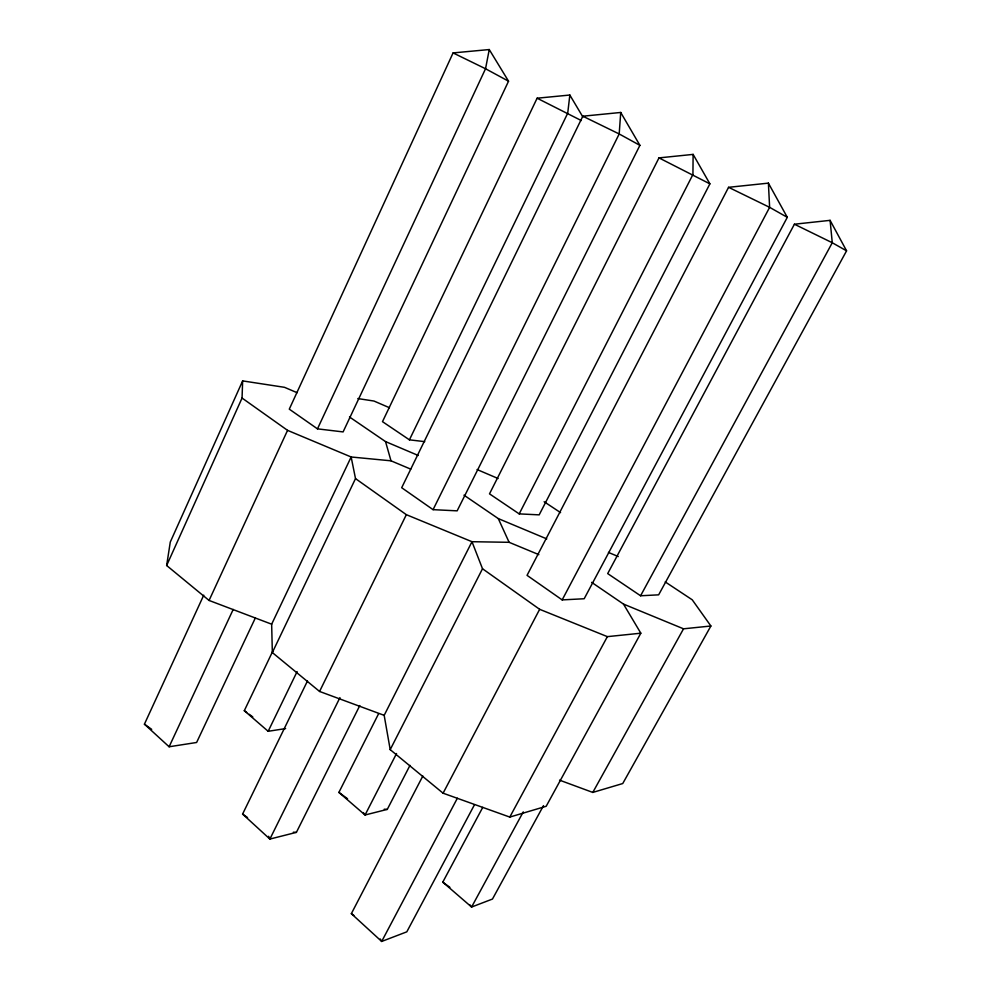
<?xml version="1.0" encoding="UTF-8"?>
<svg xmlns="http://www.w3.org/2000/svg" width="991" height="991" viewBox="0 0 991 991"><rect width="100%" height="100%" fill="white"/><g stroke="black" fill="none" stroke-linecap="round" stroke-linejoin="round"><path stroke-width="1.49" d="M693.118 154.398L692.932 174.515L519.197 513.883L489.504 493.852L658.978 157.891L693.118 154.398L709.89 183.843L539.178 514.862L519.197 513.883M591.652 582.349L623.488 604.089L640.83 633.199L546.177 806.278L509.783 817.08L443.088 793.196L390.206 749.642L384.174 715.341L319.573 691.458L272.339 652.561L271.658 624.194L209.076 600.447L166.649 565.502L242.052 398.048L242.646 380.903L284.504 387.32L297.139 392.709M620.725 112.466L619.189 133.958L433.067 509.659L401.689 487.721L582.819 116.207L620.725 112.466L639.901 145.343L457.148 510.848L433.067 509.659M569.837 95.037L567.719 113.197L409.419 439.831L382.489 421.658L537.11 98.208L569.837 95.037L582.906 117.025M166.649 565.502L170.279 542.065L242.646 380.903M489.257 49.55L485.54 68.751L317.479 428.855L289.285 409.147L453.085 52.919L489.257 49.55L508.544 81.188L343.097 431.915L317.479 428.855M255.195 618.285L196.614 742.482L169.114 746.768L144.426 724.161L203.737 595.182M209.076 600.447L287.551 430.354L242.052 398.048M169.114 746.768L233.207 609.428M271.658 624.194L351.148 456.987L390.999 460.815L410.732 469.127M285.606 728.583L268.165 731.296L244.306 710.696L272.921 650.839M272.339 652.561L355.509 478.603L351.148 456.987L287.551 430.354M268.165 731.296L297.114 671.564M359.807 705.542L296.396 832.366L269.886 839.067L242.597 814.069L307.483 680.966M319.573 691.458L406.347 514.676L355.509 478.603M339.95 697.627L269.886 839.067L268.635 836.28M409.989 765.362L387.283 809.387L365.06 814.998L338.897 792.404L378.612 713.693M384.174 715.341L471.976 541.705L509.114 542.312L538.844 554.638M390.206 749.642L482.506 568.747L471.976 541.705L406.347 514.676M396.536 753.519L365.06 814.998L363.325 812.595M474.416 804.865L406.805 931.837L381.684 941.45L351.347 913.665L422.835 776.003M728.571 187.311L527.051 575.35L562.17 599.902L584.182 598.75L787.3 217.326L768.397 183.137L728.571 187.311L769.623 207.342L787.3 217.326M443.088 793.196L539.649 609.316L482.506 568.747M457.359 798.238L381.684 941.45L380.271 939.01M562.17 599.902L769.623 207.342L768.397 183.137M543.502 805.621L492.477 899.048L471.592 907.038L442.779 882.151L482.766 807.331M794.41 224.214L607.694 573.591L640.582 595.777L658.656 594.835L846.574 250.834L830.099 220.349L794.41 224.214L832.267 242.745L846.574 250.834M509.783 817.08L607.372 636.643L640.83 633.199M523.26 811.889L471.592 907.038L469.722 904.696M640.582 595.777L832.267 242.745L830.099 220.349M559.543 780.152L592.791 792.428L683.53 628.814L710.894 626.002L692.238 599.803L665.221 581.915M710.894 626.002L622.744 783.534L592.791 792.428M293.361 832.205L296.396 832.366M384.235 809.201L387.283 809.387M409.419 439.831L424.743 441.652M357.838 398.568L373.991 401.045L389.438 407.722M539.649 609.316L607.372 636.643M623.488 604.089L683.53 628.814M463.974 495.153L498.3 518.603L546.772 538.893M608.449 552.421L618.26 556.558M349.489 416.976L385.536 441.59L418.239 455.476M477.067 469.536L498.101 478.517M453.085 52.919L485.54 68.751L508.544 81.188M582.819 116.207L619.189 133.958L639.901 145.343M537.11 98.208L581.321 120.555M658.978 157.891L709.89 183.843M544.146 501.743L560.584 512.632M351.347 913.665L353.874 915.436M242.597 814.069L247.552 817.575M144.426 724.161L151.697 729.351M442.779 882.151L449.877 887.317M338.897 792.404L347.531 798.734M244.306 710.696L246.734 712.479M249.15 714.263L252.792 716.939M498.3 518.603L509.114 542.312M385.536 441.59L390.999 460.815"/></g></svg>
